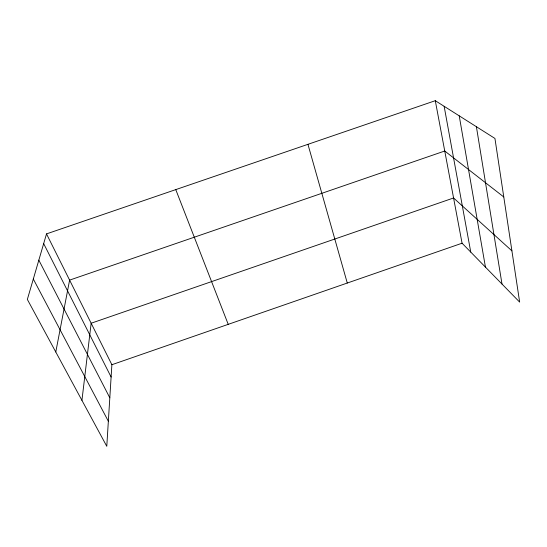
<?xml version="1.0" encoding="UTF-8"?>
<svg xmlns="http://www.w3.org/2000/svg" width="547" height="547" viewBox="0 0 547 547"><rect width="100%" height="100%" fill="white"/><g stroke="black" fill="none" stroke-linecap="round" stroke-linejoin="round"><path stroke-width="0.82" d="M46.509 233.897L111.882 364.719L106.781 446.304L27.35 299.428L46.509 233.897L435.289 100.696L494.939 138.446L519.65 302.101L462.071 243.21L435.289 100.696M81.934 400.356L91.151 323.236L453.572 197.98L511.91 250.854M55.78 351.994L69.606 280.119L444.745 151.013L503.773 196.961M111.882 364.719L462.071 243.21M33.312 279.032L108.347 421.252M38.83 260.153L109.81 397.799M43.671 243.606L111.109 377.02M175.765 189.611L228.222 324.35M307.947 144.326L347.283 283.038M444.143 106.303L470.762 252.099M459.22 115.848L485.442 267.114M476.396 126.713L501.996 284.043"/></g></svg>
